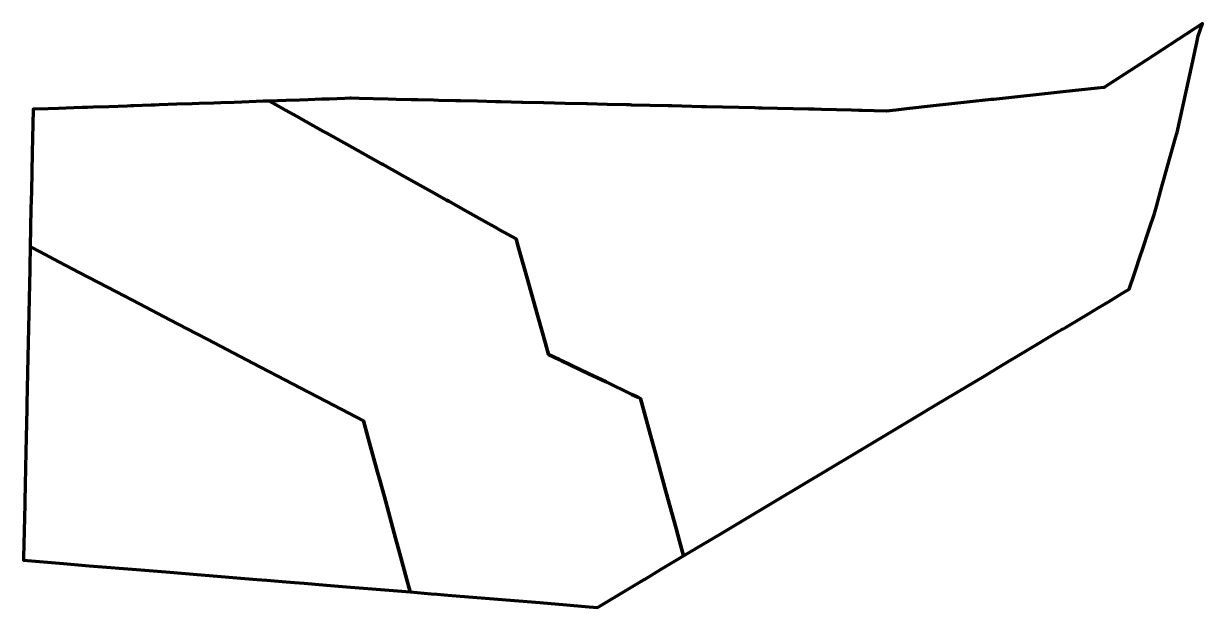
# Model space of a CAD drawing. Header units: metres. Extents: x 808268 to 808382, y 9156637 to 9156693.
import ezdxf

# ---------------------------------------------------------------- set-up
doc = ezdxf.new("R2010")
doc.units = ezdxf.units.M
doc.header["$MEASUREMENT"] = 0
doc.layers.add('2828-21175', color=1, linetype='Continuous')

msp = doc.modelspace()

# ---------------------------------------------------------------- linework, layer by layer
at = {"layer": '2828-21175', "color": 4, "lineweight": 70, "true_color": 0x00ffff}
msp.add_lwpolyline([(808291.95, 9156685.93), (808291.95, 9156685.93), (808292.55, 9156685.59), (808292.84, 9156685.43), (808293.5, 9156685.06), (808294.21, 9156684.67), (808294.64, 9156684.43), (808295.19, 9156684.12), (808295.48, 9156683.96), (808297.2, 9156683), (808297.37, 9156682.9), (808297.39, 9156682.89), (808297.51, 9156682.83), (808299.48, 9156681.73), (808302.81, 9156679.87), (808302.95, 9156679.79), (808303.74, 9156679.35), (808304.16, 9156679.12), (808304.38, 9156678.99), (808304.76, 9156678.78), (808307.67, 9156677.16), (808309.09, 9156676.37), (808309.31, 9156676.25), (808311.11, 9156675.24), (808313.09, 9156674.14), (808313.78, 9156673.75), (808314.22, 9156673.5), (808315.81, 9156672.62), (808315.96, 9156672.09), (808316.25, 9156671.06), (808316.88, 9156668.82), (808317.88, 9156665.24), (808318.37, 9156663.52), (808318.66, 9156662.49), (808318.96, 9156661.44), (808320.04, 9156660.92), (808320.16, 9156660.87), (808322.86, 9156659.57), (808324.51, 9156658.79), (808327.02, 9156657.59), (808327.59, 9156657.31), (808327.85, 9156657.19), (808328.83, 9156653.63), (808329.3, 9156651.89), (808329.56, 9156650.95), (808330.31, 9156648.21), (808331.29, 9156644.61), (808331.63, 9156643.4), (808332.02, 9156641.97), (808333.2, 9156642.68), (808335.55, 9156644.08), (808338.6, 9156645.91), (808341.02, 9156647.36), (808343.5, 9156648.84), (808345.83, 9156650.23), (808348.98, 9156652.11), (808354.27, 9156655.28), (808356.47, 9156656.6), (808361.14, 9156659.39), (808362.83, 9156660.4), (808364.99, 9156661.69), (808368.31, 9156663.68), (808368.55, 9156663.82), (808368.6, 9156663.85), (808368.74, 9156663.93), (808369.01, 9156664.09), (808370.46, 9156664.96), (808371.28, 9156665.45), (808372.12, 9156665.96), (808373.1, 9156666.54), (808374.4, 9156667.32), (808375.11, 9156667.74), (808375.62, 9156669.27), (808375.66, 9156669.37), (808375.69, 9156669.47), (808376.22, 9156671.05), (808376.36, 9156671.49), (808377.05, 9156673.55), (808377.56, 9156675.06), (808377.75, 9156675.73), (808378.28, 9156677.67), (808378.47, 9156678.35), (808378.64, 9156678.93), (808379.59, 9156682.37), (808379.71, 9156682.81), (808379.74, 9156682.91), (808381.2, 9156689.5), (808381.66, 9156691.59), (808381.8, 9156692.23), (808382.2, 9156693.42), (808380.64, 9156692.41), (808376.74, 9156689.87), (808372.73, 9156687.27), (808372.68, 9156687.26), (808372.03, 9156687.19), (808368.7, 9156686.83), (808361.99, 9156686.1), (808361.74, 9156686.07), (808361.49, 9156686.05), (808356.16, 9156685.47), (808353.59, 9156685.19), (808352.53, 9156685.07), (808351.6, 9156684.97), (808349.28, 9156685.03), (808349, 9156685.03), (808348.25, 9156685.05), (808345.35, 9156685.12), (808344.64, 9156685.14), (808344.11, 9156685.15), (808339.63, 9156685.25), (808339.26, 9156685.26), (808338.9, 9156685.27), (808334.23, 9156685.38), (808333.98, 9156685.39), (808333.77, 9156685.39), (808330.89, 9156685.46), (808330.71, 9156685.47), (808330.57, 9156685.47), (808326.98, 9156685.55), (808326.82, 9156685.56), (808326.48, 9156685.57), (808324.62, 9156685.61), (808322.72, 9156685.66), (808322.67, 9156685.66), (808320.55, 9156685.71), (808318.51, 9156685.75), (808318.46, 9156685.76), (808316.47, 9156685.8), (808316.33, 9156685.81), (808314.35, 9156685.85), (808314.11, 9156685.86), (808313.85, 9156685.86), (808312.07, 9156685.91), (808310.45, 9156685.95), (808309.95, 9156685.96), (808308.32, 9156686), (808307.83, 9156686.01), (808306.3, 9156686.04), (808305.66, 9156686.06), (808304.21, 9156686.09), (808303.45, 9156686.11), (808301.98, 9156686.15), (808300.64, 9156686.18), (808299.85, 9156686.2), (808299.73, 9156686.2), (808299.74, 9156686.2), (808299.24, 9156686.18), (808297.72, 9156686.13), (808297.04, 9156686.11), (808295.7, 9156686.06), (808294.87, 9156686.03), (808293.58, 9156685.99), (808292.74, 9156685.96)], close=True, dxfattribs=at)
at = {"layer": '2828-21175', "color": 40, "lineweight": 70, "true_color": 0xffbb00}
msp.add_lwpolyline([(808268.81, 9156671.85), (808268.84, 9156671.84), (808269.79, 9156671.35), (808271.59, 9156670.4), (808273.55, 9156669.38), (808277.16, 9156667.5), (808279.4, 9156666.33), (808282.32, 9156664.8), (808283.99, 9156663.93), (808285.94, 9156662.91), (808287.21, 9156662.25), (808291.03, 9156660.26), (808292.76, 9156659.36), (808294.94, 9156658.22), (808296.62, 9156657.34), (808298.23, 9156656.5), (808301.07, 9156655.02), (808301.16, 9156654.67), (808301.61, 9156653.01), (808302.41, 9156650.08), (808302.63, 9156649.28), (808303.07, 9156647.67), (808304.15, 9156643.69), (808304.56, 9156642.16), (808305.21, 9156639.78), (808305.56, 9156638.49), (808307.6, 9156638.32), (808308.17, 9156638.27), (808308.85, 9156638.22), (808309.6, 9156638.15), (808316.08, 9156637.62), (808318.12, 9156637.46), (808320.69, 9156637.25), (808322.51, 9156637.1), (808323.7, 9156637), (808327.88, 9156639.5), (808328.22, 9156639.7), (808329.85, 9156640.68), (808332.02, 9156641.97), (808331.63, 9156643.4), (808331.29, 9156644.61), (808330.31, 9156648.21), (808329.56, 9156650.95), (808329.3, 9156651.89), (808328.83, 9156653.63), (808327.85, 9156657.19), (808327.59, 9156657.31), (808327.02, 9156657.59), (808324.51, 9156658.79), (808322.86, 9156659.57), (808320.16, 9156660.87), (808320.04, 9156660.92), (808318.96, 9156661.44), (808318.66, 9156662.49), (808318.37, 9156663.52), (808317.88, 9156665.24), (808316.88, 9156668.82), (808316.25, 9156671.06), (808315.96, 9156672.09), (808315.81, 9156672.62), (808314.22, 9156673.5), (808313.78, 9156673.75), (808313.09, 9156674.14), (808311.11, 9156675.24), (808309.31, 9156676.25), (808309.09, 9156676.37), (808307.67, 9156677.16), (808304.76, 9156678.78), (808304.38, 9156678.99), (808304.16, 9156679.12), (808303.74, 9156679.35), (808302.95, 9156679.79), (808302.81, 9156679.87), (808299.48, 9156681.73), (808297.51, 9156682.83), (808297.39, 9156682.89), (808297.37, 9156682.9), (808297.2, 9156683), (808295.48, 9156683.96), (808295.19, 9156684.12), (808294.64, 9156684.43), (808294.21, 9156684.67), (808293.5, 9156685.06), (808292.84, 9156685.43), (808292.55, 9156685.59), (808291.95, 9156685.93), (808291.95, 9156685.93), (808291.35, 9156685.91), (808290.68, 9156685.89), (808289.3, 9156685.84), (808288.54, 9156685.81), (808287.25, 9156685.77), (808286.57, 9156685.74), (808285.17, 9156685.7), (808284.48, 9156685.67), (808283, 9156685.62), (808281.29, 9156685.56), (808280.9, 9156685.55), (808280.51, 9156685.53), (808278.81, 9156685.47), (808278.54, 9156685.47), (808278.21, 9156685.45), (808276.41, 9156685.39), (808274.92, 9156685.34), (808274.36, 9156685.32), (808273.84, 9156685.3), (808273.05, 9156685.27), (808271.56, 9156685.22), (808270.54, 9156685.19), (808269.09, 9156685.14), (808269.09, 9156685.09), (808269.01, 9156680.97), (808269.01, 9156680.96), (808268.93, 9156677.19), (808268.89, 9156675.54)], close=True, dxfattribs=at)
at = {"layer": '2828-21175', "color": 3, "lineweight": 70, "true_color": 0x00ff00}
msp.add_lwpolyline([(808268.18, 9156641.78), (808268.18, 9156641.55), (808272.05, 9156641.23), (808273.11, 9156641.15), (808274.52, 9156641.03), (808279.51, 9156640.62), (808282.31, 9156640.39), (808284.98, 9156640.17), (808290.75, 9156639.7), (808291.71, 9156639.62), (808293.19, 9156639.5), (808294.38, 9156639.4), (808295.31, 9156639.33), (808296.73, 9156639.21), (808297.85, 9156639.12), (808299.8, 9156638.96), (808300.65, 9156638.89), (808301.48, 9156638.82), (808305.56, 9156638.49), (808305.21, 9156639.78), (808304.56, 9156642.16), (808304.15, 9156643.69), (808303.07, 9156647.67), (808302.63, 9156649.28), (808302.41, 9156650.08), (808301.61, 9156653.01), (808301.16, 9156654.67), (808301.07, 9156655.02), (808298.23, 9156656.5), (808296.62, 9156657.34), (808294.94, 9156658.22), (808292.76, 9156659.36), (808291.03, 9156660.26), (808287.21, 9156662.25), (808285.94, 9156662.91), (808283.99, 9156663.93), (808282.32, 9156664.8), (808279.4, 9156666.33), (808277.16, 9156667.5), (808273.55, 9156669.38), (808271.59, 9156670.4), (808269.79, 9156671.35), (808268.84, 9156671.84), (808268.81, 9156671.85), (808268.77, 9156669.97), (808268.77, 9156669.81), (808268.77, 9156669.66), (808268.59, 9156661.19), (808268.49, 9156656.64), (808268.49, 9156656.49), (808268.49, 9156656.29), (808268.48, 9156656.2), (808268.4, 9156652.04), (808268.3, 9156647.26), (808268.29, 9156646.99)], close=True, dxfattribs=at)

doc.saveas('drawing.dxf')
